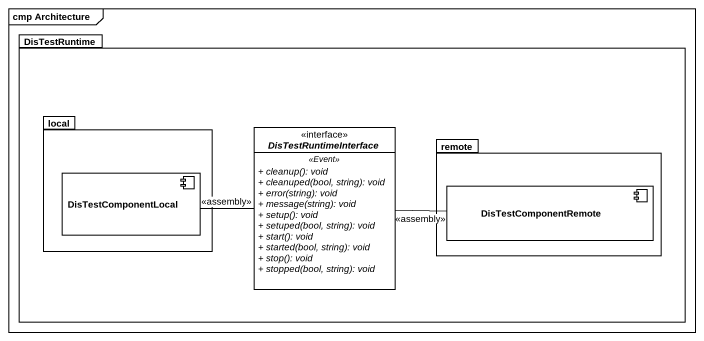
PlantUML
@startuml
mainframe cmp Architecture
allowmixing
hide circle
hide empty members
skinparam classAttributeIconSize 0
package DisTestRuntime {
  package local {
    component DisTestComponentLocal
  }
  interface DisTestRuntimeInterface <<interface>> {
    .. <<Event>> ..
    {abstract} + cleanup(): void
    {abstract} + cleanuped(bool, string): void
    {abstract} + error(string): void
    {abstract} + message(string): void
    {abstract} + setup(): void
    {abstract} + setuped(bool, string): void
    {abstract} + start(): void
    {abstract} + started(bool, string): void
    {abstract} + stop(): void
    {abstract} + stopped(bool, string): void
  }
  package remote {
    component DisTestComponentRemote
  }
}
DisTestRuntimeInterface -right- DisTestComponentRemote : <<assembly>>
DisTestComponentLocal -right- DisTestRuntimeInterface : <<assembly>>
@enduml
